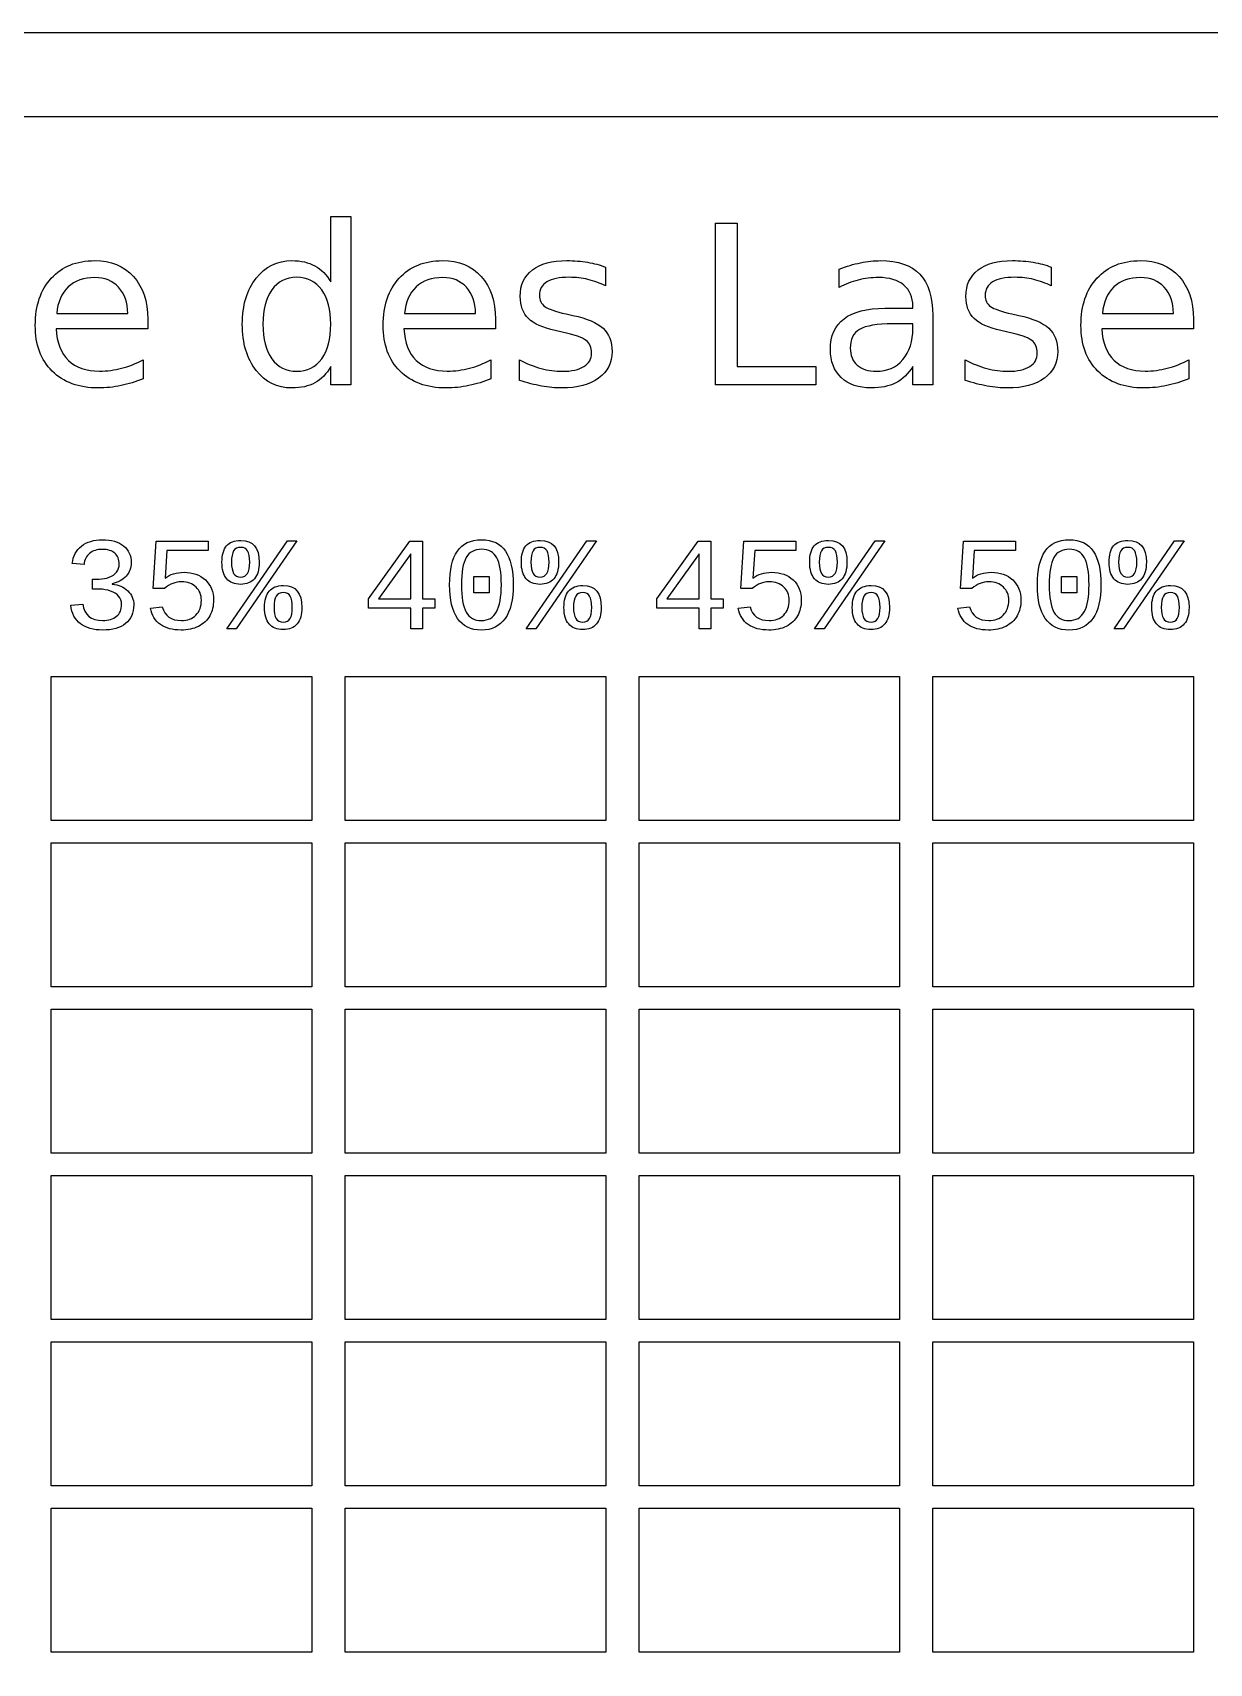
# Model space of a CAD drawing. Extents: x -4 to 214, y 146 to 301.
# Drawn here: x 95.7 to 151.8, y 223 to 300.9 of the extents above; entities that cross this region are included whole.
import ezdxf

# ---------------------------------------------------------------- set-up
doc = ezdxf.new("R2010")
doc.units = 0
doc.layers.add('Ebene_1', color=7, linetype='CONTINUOUS')

msp = doc.modelspace()

# ---------------------------------------------------------------- linework, layer by layer
at = {"layer": 'Ebene_1', "color": 7}
for points in [[(-3.868278, 300.868281), (213.86828, 300.868281), (213.86828, 300.868281), (213.86828, 146.13172), (213.86828, 146.13172), (-3.868278, 146.13172), (-3.868278, 146.13172), (-3.868278, 300.868281), (-3.868278, 300.868281)], [(0.131634, 296.868359), (209.86836, 296.868359), (209.86836, 296.868359), (209.86836, 150.13163), (209.86836, 150.13163), (0.131634, 150.13163), (0.131634, 150.13163), (0.131634, 296.868359), (0.131634, 296.868359)], [(128.261937, 291.774479), (129.3058, 291.774479), (129.3058, 284.937687), (133.062677, 284.937687), (133.062677, 284.059188), (128.261937, 284.059188)], [(123.021946, 289.676416)], [(144.291966, 289.676416)], [(109.911635, 288.968449)], [(101.173152, 287.19078)], [(117.77162, 287.19078)], [(138.638564, 287.361312)], [(151.071914, 287.19078)], [(106.671524, 286.947901)], [(105.402352, 272.417522), (104.952769, 272.417522), (107.842514, 276.612614), (108.298301, 276.612614)], [(105.619394, 276.637419)], [(114.294832, 273.406608), (114.294832, 272.417522), (113.736727, 272.417522), (113.736727, 273.406608), (111.708943, 273.406608), (111.708943, 273.84069), (113.677815, 276.600212), (114.294832, 276.600212), (114.294832, 273.846892), (114.877741, 273.846892), (114.877741, 273.406608)], [(119.689851, 272.417522), (119.240268, 272.417522), (122.130013, 276.612614), (122.5858, 276.612614)], [(119.906893, 276.637419)], [(128.053162, 273.406608), (128.053162, 272.417522), (127.495057, 272.417522), (127.495057, 273.406608), (125.467273, 273.406608), (125.467273, 273.84069), (127.436145, 276.600212), (128.053162, 276.600212), (128.053162, 273.846892), (128.636071, 273.846892), (128.636071, 273.406608)], [(133.448181, 272.417522), (132.998598, 272.417522), (135.888343, 276.612614), (136.34413, 276.612614)], [(133.665223, 276.637419)], [(147.735681, 272.417522), (147.286098, 272.417522), (150.175843, 276.612614), (150.63163, 276.612614)], [(147.952723, 276.637419)], [(106.041074, 275.595622)], [(113.736727, 275.995598), (112.186434, 273.846892), (113.736727, 273.846892)], [(120.328573, 275.595622)], [(127.495057, 275.995598), (125.944764, 273.846892), (127.495057, 273.846892)], [(134.086903, 275.595622)], [(148.374403, 275.595622)], [(116.734994, 274.138347), (116.734994, 274.910393), (117.46363, 274.910393), (117.46363, 274.138347)], [(144.780824, 274.138347), (144.780824, 274.910393), (145.50946, 274.910393), (145.50946, 274.138347)], [(107.653379, 274.479411)], [(118.049643, 274.510417)], [(118.61705, 274.510417)], [(121.940878, 274.479411)], [(135.699208, 274.479411)], [(146.095473, 274.510417)], [(146.66288, 274.510417)], [(149.986708, 274.479411)], [(100.509629, 273.56474)], [(104.317147, 273.794182)], [(108.075059, 273.437614)], [(122.362558, 273.437614)], [(132.362976, 273.794182)], [(136.120888, 273.437614)], [(142.842958, 273.794182)], [(150.408388, 273.437614)], [(96.572922, 270.139585), (109.00834, 270.139585), (109.00834, 270.139585), (109.00834, 263.260416), (109.00834, 263.260416), (96.572922, 263.260416), (96.572922, 263.260416), (96.572922, 270.139585), (96.572922, 270.139585)], [(110.59587, 270.139585), (123.03129, 270.139585), (123.03129, 270.139585), (123.03129, 263.260416), (123.03129, 263.260416), (110.59587, 263.260416), (110.59587, 263.260416), (110.59587, 270.139585), (110.59587, 270.139585)], [(124.61871, 270.139585), (137.05413, 270.139585), (137.05413, 270.139585), (137.05413, 263.260416), (137.05413, 263.260416), (124.61871, 263.260416), (124.61871, 263.260416), (124.61871, 270.139585), (124.61871, 270.139585)], [(138.64165, 270.139585), (151.07706, 270.139585), (151.07706, 270.139585), (151.07706, 263.260416), (151.07706, 263.260416), (138.64165, 263.260416), (138.64165, 263.260416), (138.64165, 270.139585), (138.64165, 270.139585)], [(96.572922, 262.20208), (109.00834, 262.20208), (109.00834, 262.20208), (109.00834, 255.32291), (109.00834, 255.32291), (96.572922, 255.32291), (96.572922, 255.32291), (96.572922, 262.20208), (96.572922, 262.20208)], [(110.59587, 262.20208), (123.03129, 262.20208), (123.03129, 262.20208), (123.03129, 255.32291), (123.03129, 255.32291), (110.59587, 255.32291), (110.59587, 255.32291), (110.59587, 262.20208), (110.59587, 262.20208)], [(124.61871, 262.20208), (137.05413, 262.20208), (137.05413, 262.20208), (137.05413, 255.32291), (137.05413, 255.32291), (124.61871, 255.32291), (124.61871, 255.32291), (124.61871, 262.20208), (124.61871, 262.20208)], [(138.64165, 262.20208), (151.07706, 262.20208), (151.07706, 262.20208), (151.07706, 255.32291), (151.07706, 255.32291), (138.64165, 255.32291), (138.64165, 255.32291), (138.64165, 262.20208), (138.64165, 262.20208)], [(96.572922, 254.264572), (109.00834, 254.264572), (109.00834, 254.264572), (109.00834, 247.385403), (109.00834, 247.385403), (96.572922, 247.385403), (96.572922, 247.385403), (96.572922, 254.264572), (96.572922, 254.264572)], [(110.59587, 254.264572), (123.03129, 254.264572), (123.03129, 254.264572), (123.03129, 247.385403), (123.03129, 247.385403), (110.59587, 247.385403), (110.59587, 247.385403), (110.59587, 254.264572), (110.59587, 254.264572)], [(124.61871, 254.264572), (137.05413, 254.264572), (137.05413, 254.264572), (137.05413, 247.385403), (137.05413, 247.385403), (124.61871, 247.385403), (124.61871, 247.385403), (124.61871, 254.264572), (124.61871, 254.264572)], [(138.64165, 254.264572), (151.07706, 254.264572), (151.07706, 254.264572), (151.07706, 247.385403), (151.07706, 247.385403), (138.64165, 247.385403), (138.64165, 247.385403), (138.64165, 254.264572), (138.64165, 254.264572)], [(96.572922, 246.327065), (109.00834, 246.327065), (109.00834, 246.327065), (109.00834, 239.447895), (109.00834, 239.447895), (96.572922, 239.447895), (96.572922, 239.447895), (96.572922, 246.327065), (96.572922, 246.327065)], [(110.59587, 246.327065), (123.03129, 246.327065), (123.03129, 246.327065), (123.03129, 239.447895), (123.03129, 239.447895), (110.59587, 239.447895), (110.59587, 239.447895), (110.59587, 246.327065), (110.59587, 246.327065)], [(124.61871, 246.327065), (137.05413, 246.327065), (137.05413, 246.327065), (137.05413, 239.447895), (137.05413, 239.447895), (124.61871, 239.447895), (124.61871, 239.447895), (124.61871, 246.327065), (124.61871, 246.327065)], [(138.64165, 246.327065), (151.07706, 246.327065), (151.07706, 246.327065), (151.07706, 239.447895), (151.07706, 239.447895), (138.64165, 239.447895), (138.64165, 239.447895), (138.64165, 246.327065), (138.64165, 246.327065)], [(96.572922, 238.389557), (109.00834, 238.389557), (109.00834, 238.389557), (109.00834, 231.510387), (109.00834, 231.510387), (96.572922, 231.510387), (96.572922, 231.510387), (96.572922, 238.389557), (96.572922, 238.389557)], [(110.59587, 238.389557), (123.03129, 238.389557), (123.03129, 238.389557), (123.03129, 231.510387), (123.03129, 231.510387), (110.59587, 231.510387), (110.59587, 231.510387), (110.59587, 238.389557), (110.59587, 238.389557)], [(124.61871, 238.389557), (137.05413, 238.389557), (137.05413, 238.389557), (137.05413, 231.510387), (137.05413, 231.510387), (124.61871, 231.510387), (124.61871, 231.510387), (124.61871, 238.389557), (124.61871, 238.389557)], [(138.64165, 238.389557), (151.07706, 238.389557), (151.07706, 238.389557), (151.07706, 231.510387), (151.07706, 231.510387), (138.64165, 231.510387), (138.64165, 231.510387), (138.64165, 238.389557), (138.64165, 238.389557)], [(96.572922, 230.452049), (109.00834, 230.452049), (109.00834, 230.452049), (109.00834, 223.57288), (109.00834, 223.57288), (96.572922, 223.57288), (96.572922, 223.57288), (96.572922, 230.452049), (96.572922, 230.452049)], [(110.59587, 230.452049), (123.03129, 230.452049), (123.03129, 230.452049), (123.03129, 223.57288), (123.03129, 223.57288), (110.59587, 223.57288), (110.59587, 223.57288), (110.59587, 230.452049), (110.59587, 230.452049)], [(124.61871, 230.452049), (137.05413, 230.452049), (137.05413, 230.452049), (137.05413, 223.57288), (137.05413, 223.57288), (124.61871, 223.57288), (124.61871, 223.57288), (124.61871, 230.452049), (124.61871, 230.452049)], [(138.64165, 230.452049), (151.07706, 230.452049), (151.07706, 230.452049), (151.07706, 223.57288), (151.07706, 223.57288), (138.64165, 223.57288), (138.64165, 223.57288), (138.64165, 230.452049), (138.64165, 230.452049)]]:
    msp.add_lwpolyline(points, close=True, dxfattribs=at)
for points in [[(109.911635, 288.968449), (109.911635, 292.100041), (110.862482, 292.100041), (110.862482, 284.059188), (109.911635, 284.059188), (109.911635, 284.927352)], [(123.021946, 289.676416), (123.021946, 288.777246)], [(134.17372, 288.704899), (134.17372, 289.583399)], [(144.291966, 289.676416), (144.291966, 288.777246)], [(101.173152, 287.19078), (101.173152, 286.725692), (96.801325, 286.725692)], [(96.832331, 287.464665), (100.222305, 287.469833)], [(117.77162, 287.19078), (117.77162, 286.725692), (113.399796, 286.725692)], [(113.4308, 287.464665), (116.820774, 287.469833)], [(121.140925, 287.443994), (121.466487, 287.371647)], [(136.354466, 287.712712), (137.687718, 287.712712), (137.687718, 287.805729)], [(138.638564, 287.361312), (138.638564, 284.059188), (137.687718, 284.059188), (137.687718, 284.937687)], [(142.410943, 287.443994), (142.736505, 287.371647)], [(151.071914, 287.19078), (151.071914, 286.725692), (146.700087, 286.725692)], [(146.731094, 287.464665), (150.121068, 287.469833)], [(120.949721, 286.57583), (120.618992, 286.653345)], [(137.687718, 286.756698), (137.687718, 286.968571), (136.742039, 286.968571)], [(142.219742, 286.57583), (141.889013, 286.653345)], [(100.950941, 285.252914), (100.950941, 284.353744)], [(117.549413, 285.252914), (117.549413, 284.353744)], [(118.908503, 284.271061), (118.908503, 285.252914)], [(140.178521, 284.271061), (140.178521, 285.252914)], [(150.849704, 285.252914), (150.849704, 284.353744)], [(101.979305, 274.342985), (101.433602, 274.342985), (101.579331, 276.600212), (104.062898, 276.600212), (104.062898, 276.150627), (102.094028, 276.150627), (102.004109, 274.832878)], [(130.025134, 274.342985), (129.479431, 274.342985), (129.62516, 276.600212), (132.108727, 276.600212), (132.108727, 276.150627), (130.139857, 276.150627), (130.049938, 274.832878)], [(140.505115, 274.342985), (139.959412, 274.342985), (140.10514, 276.600212), (142.588709, 276.600212), (142.588709, 276.150627), (140.619837, 276.150627), (140.52992, 274.832878)], [(98.134579, 275.484001), (97.573373, 275.527409)], [(98.863217, 274.305778), (98.546957, 274.305778), (98.546957, 274.78947), (98.850814, 274.78947)], [(99.474032, 274.566228), (99.474032, 274.553827)], [(97.498959, 273.539934), (98.075668, 273.592644)], [(101.30648, 273.394206), (101.870786, 273.459318)], [(129.352309, 273.394206), (129.916615, 273.459318)], [(139.832288, 273.394206), (140.396595, 273.459318)]]:
    msp.add_lwpolyline(points, dxfattribs=at)
for points in [[(96.57395, 289.149317), (97.087268, 289.707422), (97.77801, 289.986475), (98.646175, 289.986475)], [(98.646175, 289.986475), (99.424766, 289.986475), (100.039715, 289.734983), (100.491022, 289.231999)], [(106.345962, 289.149317), (106.786934, 289.707422), (107.357097, 289.986475), (108.056451, 289.986475)], [(108.056451, 289.986475), (108.483644, 289.986475), (108.848824, 289.90207), (109.151993, 289.73326)], [(109.151993, 289.73326), (109.458606, 289.567896), (109.71182, 289.312958), (109.911635, 288.968449)], [(113.172418, 289.149317), (113.685738, 289.707422), (114.37648, 289.986475), (115.244643, 289.986475)], [(115.244643, 289.986475), (116.023234, 289.986475), (116.638184, 289.734983), (117.089493, 289.231999)], [(118.949844, 288.281152), (118.949844, 288.825478), (119.14277, 289.245779), (119.52862, 289.542057)], [(119.52862, 289.542057), (119.914471, 289.838336), (120.462241, 289.986475), (121.171931, 289.986475)], [(121.171931, 289.986475), (121.52333, 289.986475), (121.854059, 289.960637), (122.164119, 289.90896)], [(122.164119, 289.90896), (122.474177, 289.857284), (122.760119, 289.779769), (123.021946, 289.676416)], [(134.17372, 289.583399), (134.521676, 289.717757), (134.859295, 289.817665), (135.18658, 289.883122)], [(135.18658, 289.883122), (135.513862, 289.952024), (135.832533, 289.986475), (136.142593, 289.986475)], [(136.142593, 289.986475), (136.979751, 289.986475), (137.605035, 289.769434), (138.018447, 289.335352)], [(140.219862, 288.281152), (140.219862, 288.825478), (140.412787, 289.245779), (140.798638, 289.542057)], [(140.798638, 289.542057), (141.184489, 289.838336), (141.732259, 289.986475), (142.441949, 289.986475)], [(142.441949, 289.986475), (142.79335, 289.986475), (143.124079, 289.960637), (143.434137, 289.90896)], [(143.434137, 289.90896), (143.744195, 289.857284), (144.030138, 289.779769), (144.291966, 289.676416)], [(146.472712, 289.149317), (146.98603, 289.707422), (147.676772, 289.986475), (148.544937, 289.986475)], [(148.544937, 289.986475), (149.323528, 289.986475), (149.938477, 289.734983), (150.389784, 289.231999)], [(95.809137, 286.896224), (95.809137, 287.843625), (96.064075, 288.594656), (96.57395, 289.149317)], [(97.380101, 288.730737), (97.063153, 288.431014), (96.880563, 288.00899), (96.832331, 287.464665)], [(98.656509, 289.180323), (98.125965, 289.180323), (97.700496, 289.030461), (97.380101, 288.730737)], [(99.783055, 288.715234), (99.500557, 289.025293), (99.125042, 289.180323), (98.656509, 289.180323)], [(100.491022, 289.231999), (100.945775, 288.73246), (101.173152, 288.052054), (101.173152, 287.19078)], [(105.689671, 286.947901), (105.689671, 287.857406), (105.908435, 288.591211), (106.345962, 289.149317)], [(108.288996, 289.190658), (107.786013, 289.190658), (107.389826, 288.990842), (107.100437, 288.591211)], [(109.477555, 288.591211), (109.188166, 288.990842), (108.79198, 289.190658), (108.288996, 289.190658)], [(112.407609, 286.896224), (112.407609, 287.843625), (112.662545, 288.594656), (113.172418, 289.149317)], [(113.978572, 288.730737), (113.661622, 288.431014), (113.479032, 288.00899), (113.4308, 287.464665)], [(115.254978, 289.180323), (114.724433, 289.180323), (114.298965, 289.030461), (113.978572, 288.730737)], [(116.381526, 288.715234), (116.099027, 289.025293), (115.723511, 289.180323), (115.254978, 289.180323)], [(117.089493, 289.231999), (117.544244, 288.73246), (117.77162, 288.052054), (117.77162, 287.19078)], [(120.221085, 288.973617), (119.986818, 288.828923), (119.869684, 288.611882), (119.869684, 288.322494)], [(121.285618, 289.190658), (120.81364, 289.190658), (120.458796, 289.118311), (120.221085, 288.973617)], [(122.184788, 289.087305), (121.895401, 289.156207), (121.595678, 289.190658), (121.285618, 289.190658)], [(123.021946, 288.777246), (122.75323, 288.91505), (122.474177, 289.018403), (122.184788, 289.087305)], [(135.078058, 289.061467), (134.764555, 288.982229), (134.463109, 288.863374), (134.17372, 288.704899)], [(136.044406, 289.180323), (135.713677, 289.180323), (135.391561, 289.140704), (135.078058, 289.061467)], [(137.253637, 288.818587), (136.967693, 289.059744), (136.564616, 289.180323), (136.044406, 289.180323)], [(137.687718, 287.805729), (137.687718, 288.243256), (137.543024, 288.580876), (137.253637, 288.818587)], [(138.018447, 289.335352), (138.431858, 288.90127), (138.638564, 288.243257), (138.638564, 287.361312)], [(141.491103, 288.973617), (141.256837, 288.828923), (141.139705, 288.611882), (141.139705, 288.322494)], [(142.555638, 289.190658), (142.08366, 289.190658), (141.728815, 289.118311), (141.491103, 288.973617)], [(143.454809, 289.087305), (143.16542, 289.156207), (142.865696, 289.190658), (142.555638, 289.190658)], [(144.291966, 288.777246), (144.023248, 288.91505), (143.744196, 289.018403), (143.454809, 289.087305)], [(145.7079, 286.896224), (145.7079, 287.843625), (145.962837, 288.594656), (146.472712, 289.149317)], [(147.278863, 288.730737), (146.961915, 288.431014), (146.779326, 288.00899), (146.731094, 287.464665)], [(148.555272, 289.180323), (148.024727, 289.180323), (147.599258, 289.030461), (147.278863, 288.730737)], [(149.681817, 288.715234), (149.39932, 289.025293), (149.023805, 289.180323), (148.555272, 289.180323)], [(150.389784, 289.231999), (150.844537, 288.73246), (151.071914, 288.052054), (151.071914, 287.19078)], [(100.222305, 287.469833), (100.215409, 287.990042), (100.068992, 288.405176), (99.783055, 288.715234)], [(107.100437, 288.591211), (106.814495, 288.195025), (106.671524, 287.647255), (106.671524, 286.947901)], [(109.911635, 286.947901), (109.911635, 287.647255), (109.766942, 288.195025), (109.477555, 288.591211)], [(116.820774, 287.469833), (116.813877, 287.990042), (116.667461, 288.405176), (116.381526, 288.715234)], [(119.342584, 287.221786), (119.080757, 287.480168), (118.949844, 287.83329), (118.949844, 288.281152)], [(119.869684, 288.322494), (119.869684, 288.102007), (119.954089, 287.92803), (120.122898, 287.800562)], [(140.612604, 287.221786), (140.350776, 287.480168), (140.219862, 287.83329), (140.219862, 288.281152)], [(141.139705, 288.322494), (141.139705, 288.102007), (141.224109, 287.92803), (141.392919, 287.800562)], [(150.121068, 287.469833), (150.114171, 287.990042), (149.967754, 288.405176), (149.681817, 288.715234)], [(120.618992, 286.653345), (120.029881, 286.777368), (119.604412, 286.966849), (119.342584, 287.221786)], [(120.122898, 287.800562), (120.291708, 287.676538), (120.63105, 287.557683), (121.140925, 287.443994)], [(121.466487, 287.371647), (122.141725, 287.226953), (122.620592, 287.02197), (122.90309, 286.756698)], [(133.749974, 285.74384), (133.749974, 286.394963), (133.967015, 286.885889), (134.401098, 287.216618)], [(134.401098, 287.216618), (134.838624, 287.547347), (135.489746, 287.712712), (136.354466, 287.712712)], [(141.889013, 286.653345), (141.2999, 286.777368), (140.874431, 286.966849), (140.612604, 287.221786)], [(141.392919, 287.800562), (141.561728, 287.676538), (141.90107, 287.557683), (142.410943, 287.443994)], [(142.736505, 287.371647), (143.411744, 287.226953), (143.890613, 287.02197), (144.17311, 286.756698)], [(96.615291, 284.715479), (96.077855, 285.252914), (95.809137, 285.979829), (95.809137, 286.896224)], [(96.801325, 286.725692), (96.842667, 286.071124), (97.039037, 285.571585), (97.390436, 285.227075)], [(106.345962, 284.746485), (105.908435, 285.30459), (105.689671, 286.038395), (105.689671, 286.947901)], [(106.671524, 286.947901), (106.671524, 286.248546), (106.814495, 285.699053), (107.100437, 285.299422)], [(109.477555, 285.299422), (109.766942, 285.699053), (109.911635, 286.248546), (109.911635, 286.947901)], [(113.21376, 284.715479), (112.676326, 285.252914), (112.407609, 285.979829), (112.407609, 286.896224)], [(113.399796, 286.725692), (113.441136, 286.071124), (113.637507, 285.571585), (113.988907, 285.227075)], [(122.091771, 286.177922), (121.919517, 286.315725), (121.538834, 286.448362), (120.949721, 286.57583)], [(122.90309, 286.756698), (123.189034, 286.49487), (123.332006, 286.127968), (123.332006, 285.65599)], [(135.145239, 286.705021), (134.84896, 286.529321), (134.700821, 286.229598), (134.700821, 285.805851)], [(136.742039, 286.968571), (135.973782, 286.968571), (135.441515, 286.880721), (135.145239, 286.705021)], [(137.207126, 285.263249), (137.52752, 285.638764), (137.687718, 286.13658), (137.687718, 286.756698)], [(143.361789, 286.177922), (143.189535, 286.315725), (142.808852, 286.448362), (142.219742, 286.57583)], [(144.17311, 286.756698), (144.459052, 286.49487), (144.602024, 286.127968), (144.602024, 285.65599)], [(146.514054, 284.715479), (145.976618, 285.252914), (145.7079, 285.979829), (145.7079, 286.896224)], [(146.700087, 286.725692), (146.741429, 286.071124), (146.9378, 285.571585), (147.289198, 285.227075)], [(122.35532, 285.583643), (122.35532, 285.842025), (122.26747, 286.040118), (122.091771, 286.177922)], [(123.332006, 285.65599), (123.332006, 285.118555), (123.118409, 284.693086), (122.691217, 284.379582)], [(134.271905, 284.40542), (133.923951, 284.739594), (133.749974, 285.185734), (133.749974, 285.74384)], [(134.700821, 285.805851), (134.700821, 285.468232), (134.811064, 285.199515), (135.03155, 284.999699)], [(143.625341, 285.583643), (143.625341, 285.842025), (143.53749, 286.040118), (143.361789, 286.177922)], [(144.602024, 285.65599), (144.602024, 285.118555), (144.388428, 284.693086), (143.961237, 284.379582)], [(97.390436, 285.227075), (97.745281, 284.886011), (98.23793, 284.715479), (98.868382, 284.715479)], [(98.868382, 284.715479), (99.233562, 284.715479), (99.586685, 284.760265), (99.92775, 284.849837)], [(99.92775, 284.849837), (100.272259, 284.93941), (100.613323, 285.073769), (100.950941, 285.252914)], [(107.100437, 285.299422), (107.389826, 284.903236), (107.786013, 284.705143), (108.288996, 284.705143)], [(108.288996, 284.705143), (108.79198, 284.705143), (109.188166, 284.903236), (109.477555, 285.299422)], [(109.911635, 284.927352), (109.71182, 284.582843), (109.458606, 284.326183), (109.151993, 284.157373)], [(113.988907, 285.227075), (114.343752, 284.886011), (114.836401, 284.715479), (115.466853, 284.715479)], [(115.466853, 284.715479), (115.832033, 284.715479), (116.185155, 284.760265), (116.526219, 284.849837)], [(116.526219, 284.849837), (116.870729, 284.93941), (117.211794, 285.073769), (117.549413, 285.252914)], [(118.908503, 285.252914), (119.259903, 285.070324), (119.606135, 284.93252), (119.947199, 284.839502)], [(119.947199, 284.839502), (120.288263, 284.74993), (120.625882, 284.705143), (120.960056, 284.705143)], [(120.960056, 284.705143), (121.407919, 284.705143), (121.752429, 284.780935), (121.993584, 284.93252)], [(121.993584, 284.93252), (122.234742, 285.087549), (122.35532, 285.30459), (122.35532, 285.583643)], [(135.03155, 284.999699), (135.255481, 284.803329), (135.558649, 284.705143), (135.941055, 284.705143)], [(135.941055, 284.705143), (136.468154, 284.705143), (136.890178, 284.891179), (137.207126, 285.263249)], [(137.687718, 284.937687), (137.470676, 284.586288), (137.200236, 284.326183), (136.876397, 284.157373)], [(140.178521, 285.252914), (140.529921, 285.070324), (140.876153, 284.93252), (141.217217, 284.839502)], [(141.217217, 284.839502), (141.558283, 284.74993), (141.895902, 284.705143), (142.230076, 284.705143)], [(142.230076, 284.705143), (142.677938, 284.705143), (143.022448, 284.780935), (143.263605, 284.93252)], [(143.263605, 284.93252), (143.504762, 285.087549), (143.625341, 285.30459), (143.625341, 285.583643)], [(147.289198, 285.227075), (147.644043, 284.886011), (148.136692, 284.715479), (148.767145, 284.715479)], [(148.767145, 284.715479), (149.132324, 284.715479), (149.485447, 284.760265), (149.826512, 284.849837)], [(149.826512, 284.849837), (150.171021, 284.93941), (150.512085, 285.073769), (150.849704, 285.252914)], [(98.811539, 283.909326), (97.888253, 283.909326), (97.15617, 284.178044), (96.615291, 284.715479)], [(100.950941, 284.353744), (100.609878, 284.20905), (100.260201, 284.098807), (99.901911, 284.023014)], [(108.056451, 283.909326), (107.357097, 283.909326), (106.786934, 284.188379), (106.345962, 284.746485)], [(109.151993, 284.157373), (108.848824, 283.992009), (108.483644, 283.909326), (108.056451, 283.909326)], [(115.410008, 283.909326), (114.486723, 283.909326), (113.75464, 284.178044), (113.21376, 284.715479)], [(117.549413, 284.353744), (117.208349, 284.20905), (116.858672, 284.098807), (116.500382, 284.023014)], [(119.967868, 284.002344), (119.633694, 284.06091), (119.280572, 284.150483), (118.908503, 284.271061)], [(122.691217, 284.379582), (122.26747, 284.066078), (121.683527, 283.909326), (120.939386, 283.909326)], [(135.687841, 283.909326), (135.095283, 283.909326), (134.623305, 284.074691), (134.271905, 284.40542)], [(136.876397, 284.157373), (136.552559, 283.992009), (136.156374, 283.909326), (135.687841, 283.909326)], [(141.237889, 284.002344), (140.903715, 284.06091), (140.550592, 284.150483), (140.178521, 284.271061)], [(143.961237, 284.379582), (143.537489, 284.066078), (142.953545, 283.909326), (142.209404, 283.909326)], [(148.710302, 283.909326), (147.787015, 283.909326), (147.054932, 284.178044), (146.514054, 284.715479)], [(150.849704, 284.353744), (150.50864, 284.20905), (150.158963, 284.098807), (149.800673, 284.023014)], [(99.901911, 284.023014), (99.543621, 283.947222), (99.180164, 283.909326), (98.811539, 283.909326)], [(116.500382, 284.023014), (116.142092, 283.947222), (115.778634, 283.909326), (115.410008, 283.909326)], [(120.939386, 283.909326), (120.629328, 283.909326), (120.305489, 283.940332), (119.967868, 284.002344)], [(142.209404, 283.909326), (141.899346, 283.909326), (141.575508, 283.940332), (141.237889, 284.002344)], [(149.800673, 284.023014), (149.442383, 283.947222), (149.078926, 283.909326), (148.710302, 283.909326)], [(97.573373, 275.527409), (97.614714, 275.88501), (97.762509, 276.164063), (98.016757, 276.364567)], [(98.016757, 276.364567), (98.273072, 276.565072), (98.601734, 276.665324), (99.002743, 276.665324)], [(99.002743, 276.665324), (99.440959, 276.665324), (99.78099, 276.568172), (100.022836, 276.373869)], [(100.022836, 276.373869), (100.26675, 276.181633), (100.388706, 275.912915), (100.388706, 275.567717)], [(104.717123, 275.595622), (104.717123, 275.940821), (104.78947, 276.200236), (104.934163, 276.373869)], [(104.934163, 276.373869), (105.078859, 276.549569), (105.307269, 276.637419), (105.619394, 276.637419)], [(105.616294, 276.302556), (105.457129, 276.302556), (105.343441, 276.247779), (105.27523, 276.138225)], [(105.941855, 276.132023), (105.877777, 276.245712), (105.769256, 276.302556), (105.616294, 276.302556)], [(105.619394, 276.637419), (106.204371, 276.637419), (106.496859, 276.290153), (106.496859, 275.595622)], [(115.950545, 276.128923), (116.196524, 276.486524), (116.583064, 276.665324), (117.110163, 276.665324)], [(117.110163, 276.665324), (117.624861, 276.665324), (118.004166, 276.484457), (118.24808, 276.122722)], [(119.004622, 275.595622), (119.004622, 275.940821), (119.076969, 276.200236), (119.221662, 276.373869)], [(119.221662, 276.373869), (119.366358, 276.549569), (119.594768, 276.637419), (119.906893, 276.637419)], [(119.903793, 276.302556), (119.744628, 276.302556), (119.63094, 276.247779), (119.562729, 276.138225)], [(120.229354, 276.132023), (120.165276, 276.245712), (120.056755, 276.302556), (119.903793, 276.302556)], [(119.906893, 276.637419), (120.49187, 276.637419), (120.784358, 276.290153), (120.784358, 275.595622)], [(132.762952, 275.595622), (132.762952, 275.940821), (132.835299, 276.200236), (132.979992, 276.373869)], [(132.979992, 276.373869), (133.124688, 276.549569), (133.353098, 276.637419), (133.665223, 276.637419)], [(133.662123, 276.302556), (133.502958, 276.302556), (133.38927, 276.247779), (133.321059, 276.138225)], [(133.987684, 276.132023), (133.923606, 276.245712), (133.815085, 276.302556), (133.662123, 276.302556)], [(133.665223, 276.637419), (134.2502, 276.637419), (134.542688, 276.290153), (134.542688, 275.595622)], [(143.996375, 276.128923), (144.242354, 276.486524), (144.628894, 276.665324), (145.155993, 276.665324)], [(145.155993, 276.665324), (145.670691, 276.665324), (146.049996, 276.484457), (146.29391, 276.122722)], [(147.050452, 275.595622), (147.050452, 275.940821), (147.122799, 276.200236), (147.267492, 276.373869)], [(147.267492, 276.373869), (147.412188, 276.549569), (147.640598, 276.637419), (147.952723, 276.637419)], [(147.949623, 276.302556), (147.790458, 276.302556), (147.67677, 276.247779), (147.608559, 276.138225)], [(148.275184, 276.132023), (148.211106, 276.245712), (148.102585, 276.302556), (147.949623, 276.302556)], [(147.952723, 276.637419), (148.5377, 276.637419), (148.830188, 276.290153), (148.830188, 275.595622)], [(98.398129, 276.017302), (98.247234, 275.891211), (98.159384, 275.713444), (98.134579, 275.484001)], [(98.996542, 276.206437), (98.750562, 276.206437), (98.551091, 276.143392), (98.398129, 276.017302)], [(99.607357, 276.020402), (99.470932, 276.144426), (99.267326, 276.206437), (98.996542, 276.206437)], [(99.815097, 275.508806), (99.815097, 275.727914), (99.74585, 275.898446), (99.607357, 276.020402)], [(99.687973, 275.127434), (99.772722, 275.23492), (99.815097, 275.362045), (99.815097, 275.508806)], [(100.388706, 275.567717), (100.388706, 275.321737), (100.307057, 275.107797), (100.143759, 274.925896)], [(104.943466, 274.804973), (104.792571, 274.98274), (104.717123, 275.246289), (104.717123, 275.595622)], [(105.27523, 276.138225), (105.207017, 276.028671), (105.17291, 275.847803), (105.17291, 275.595622)], [(105.17291, 275.595622), (105.17291, 275.355844), (105.207017, 275.178077), (105.27523, 275.062321)], [(105.935654, 275.059221), (106.005934, 275.174976), (106.041074, 275.353776), (106.041074, 275.595622)], [(106.041074, 275.595622), (106.041074, 275.841602), (106.008001, 276.020402), (105.941855, 276.132023)], [(106.496859, 275.595622), (106.496859, 275.250423), (106.421411, 274.987907), (106.270516, 274.808073)], [(115.581575, 274.510417), (115.581575, 275.23182), (115.704565, 275.771322), (115.950545, 276.128923)], [(116.369123, 275.815764), (116.220295, 275.55118), (116.145881, 275.116065), (116.145881, 274.510417)], [(117.110163, 276.212639), (116.767032, 276.212639), (116.520019, 276.080347), (116.369123, 275.815764)], [(117.829499, 275.809562), (117.684805, 276.07828), (117.445027, 276.212639), (117.110163, 276.212639)], [(118.049643, 274.510417), (118.049643, 275.109864), (117.976262, 275.542912), (117.829499, 275.809562)], [(118.24808, 276.122722), (118.49406, 275.763054), (118.61705, 275.225619), (118.61705, 274.510417)], [(119.230965, 274.804973), (119.08007, 274.98274), (119.004622, 275.246289), (119.004622, 275.595622)], [(119.562729, 276.138225), (119.494516, 276.028671), (119.460409, 275.847803), (119.460409, 275.595622)], [(119.460409, 275.595622), (119.460409, 275.355844), (119.494516, 275.178077), (119.562729, 275.062321)], [(120.223153, 275.059221), (120.293433, 275.174976), (120.328573, 275.353776), (120.328573, 275.595622)], [(120.328573, 275.595622), (120.328573, 275.841602), (120.2955, 276.020402), (120.229354, 276.132023)], [(120.784358, 275.595622), (120.784358, 275.250423), (120.70891, 274.987907), (120.558015, 274.808073)], [(132.989295, 274.804973), (132.8384, 274.98274), (132.762952, 275.246289), (132.762952, 275.595622)], [(133.321059, 276.138225), (133.252846, 276.028671), (133.218739, 275.847803), (133.218739, 275.595622)], [(133.218739, 275.595622), (133.218739, 275.355844), (133.252846, 275.178077), (133.321059, 275.062321)], [(133.981483, 275.059221), (134.051763, 275.174976), (134.086903, 275.353776), (134.086903, 275.595622)], [(134.086903, 275.595622), (134.086903, 275.841602), (134.05383, 276.020402), (133.987684, 276.132023)], [(134.542688, 275.595622), (134.542688, 275.250423), (134.46724, 274.987907), (134.316345, 274.808073)], [(143.627405, 274.510417), (143.627405, 275.23182), (143.750395, 275.771322), (143.996375, 276.128923)], [(144.414953, 275.815764), (144.266125, 275.55118), (144.191711, 275.116065), (144.191711, 274.510417)], [(145.155993, 276.212639), (144.812862, 276.212639), (144.565849, 276.080347), (144.414953, 275.815764)], [(145.875329, 275.809562), (145.730635, 276.07828), (145.490857, 276.212639), (145.155993, 276.212639)], [(146.095473, 274.510417), (146.095473, 275.109864), (146.022092, 275.542912), (145.875329, 275.809562)], [(146.29391, 276.122722), (146.53989, 275.763054), (146.66288, 275.225619), (146.66288, 274.510417)], [(147.276795, 274.804973), (147.1259, 274.98274), (147.050452, 275.246289), (147.050452, 275.595622)], [(147.608559, 276.138225), (147.540346, 276.028671), (147.506239, 275.847803), (147.506239, 275.595622)], [(147.506239, 275.595622), (147.506239, 275.355844), (147.540346, 275.178077), (147.608559, 275.062321)], [(148.268983, 275.059221), (148.339263, 275.174976), (148.374403, 275.353776), (148.374403, 275.595622)], [(148.374403, 275.595622), (148.374403, 275.841602), (148.34133, 276.020402), (148.275184, 276.132023)], [(148.830188, 275.595622), (148.830188, 275.250423), (148.75474, 274.987907), (148.603845, 274.808073)], [(98.850814, 274.78947), (99.028581, 274.78947), (99.190845, 274.818409), (99.337607, 274.876286)], [(99.337607, 274.876286), (99.486435, 274.936231), (99.603223, 275.019947), (99.687973, 275.127434)], [(100.143759, 274.925896), (99.980461, 274.743995), (99.757219, 274.624105), (99.474032, 274.566228)], [(102.004109, 274.832878), (102.245956, 275.018913), (102.546713, 275.111931), (102.906381, 275.111931)], [(102.906381, 275.111931), (103.328061, 275.111931), (103.668092, 274.989974), (103.926474, 274.746062)], [(103.926474, 274.746062), (104.186923, 274.504216), (104.317147, 274.186923), (104.317147, 273.794182)], [(105.606991, 274.538322), (105.315536, 274.538322), (105.094362, 274.627206), (104.943466, 274.804973)], [(105.27523, 275.062321), (105.343441, 274.946566), (105.456095, 274.888689), (105.613193, 274.888689)], [(106.270516, 274.808073), (106.119622, 274.628239), (105.898447, 274.538322), (105.606991, 274.538322)], [(105.613193, 274.888689), (105.759954, 274.888689), (105.86744, 274.945533), (105.935654, 275.059221)], [(119.89449, 274.538322), (119.603035, 274.538322), (119.381861, 274.627206), (119.230965, 274.804973)], [(119.562729, 275.062321), (119.63094, 274.946566), (119.743594, 274.888689), (119.900692, 274.888689)], [(120.558015, 274.808073), (120.407121, 274.628239), (120.185946, 274.538322), (119.89449, 274.538322)], [(119.900692, 274.888689), (120.047453, 274.888689), (120.154939, 274.945533), (120.223153, 275.059221)], [(130.049938, 274.832878), (130.291785, 275.018913), (130.592542, 275.111931), (130.95221, 275.111931)], [(130.95221, 275.111931), (131.37389, 275.111931), (131.713921, 274.989974), (131.972303, 274.746062)], [(131.972303, 274.746062), (132.232752, 274.504216), (132.362976, 274.186923), (132.362976, 273.794182)], [(133.65282, 274.538322), (133.361365, 274.538322), (133.140191, 274.627206), (132.989295, 274.804973)], [(133.321059, 275.062321), (133.38927, 274.946566), (133.501924, 274.888689), (133.659022, 274.888689)], [(134.316345, 274.808073), (134.165451, 274.628239), (133.944276, 274.538322), (133.65282, 274.538322)], [(133.659022, 274.888689), (133.805783, 274.888689), (133.913269, 274.945533), (133.981483, 275.059221)], [(140.52992, 274.832878), (140.771765, 275.018913), (141.072522, 275.111931), (141.43219, 275.111931)], [(141.43219, 275.111931), (141.85387, 275.111931), (142.193901, 274.989974), (142.452283, 274.746062)], [(142.452283, 274.746062), (142.712733, 274.504216), (142.842958, 274.186923), (142.842958, 273.794182)], [(147.94032, 274.538322), (147.648865, 274.538322), (147.427691, 274.627206), (147.276795, 274.804973)], [(147.608559, 275.062321), (147.67677, 274.946566), (147.789424, 274.888689), (147.946522, 274.888689)], [(148.603845, 274.808073), (148.452951, 274.628239), (148.231776, 274.538322), (147.94032, 274.538322)], [(147.946522, 274.888689), (148.093283, 274.888689), (148.200769, 274.945533), (148.268983, 275.059221)], [(99.405819, 274.218962), (99.244589, 274.27684), (99.063721, 274.305778), (98.863217, 274.305778)], [(99.787191, 273.974016), (99.694174, 274.081503), (99.56705, 274.163151), (99.405819, 274.218962)], [(99.474032, 274.553827), (99.786158, 274.518687), (100.036272, 274.409133), (100.224374, 274.225164)], [(99.929818, 273.583342), (99.929818, 273.738371), (99.882276, 273.868596), (99.787191, 273.974016)], [(100.224374, 274.225164), (100.414544, 274.041196), (100.509629, 273.821055), (100.509629, 273.56474)], [(102.36998, 274.584831), (102.239756, 274.537289), (102.109531, 274.456674), (101.979305, 274.342985)], [(102.79166, 274.656144), (102.640765, 274.656144), (102.500205, 274.632373), (102.36998, 274.584831)], [(103.47999, 274.411198), (103.308423, 274.574496), (103.07898, 274.656144), (102.79166, 274.656144)], [(103.737339, 273.781779), (103.737339, 274.038094), (103.651556, 274.247901), (103.47999, 274.411198)], [(106.751107, 273.437614), (106.751107, 273.782813), (106.823454, 274.042229), (106.968148, 274.215861)], [(106.968148, 274.215861), (107.112843, 274.391561), (107.341253, 274.479411), (107.653379, 274.479411)], [(107.309214, 273.980217), (107.241001, 273.870663), (107.206894, 273.689795), (107.206894, 273.437614)], [(107.650278, 274.144548), (107.491113, 274.144548), (107.377425, 274.089771), (107.309214, 273.980217)], [(107.97584, 273.974016), (107.911759, 274.087704), (107.803239, 274.144548), (107.650278, 274.144548)], [(107.653379, 274.479411), (108.238355, 274.479411), (108.530843, 274.132146), (108.530843, 273.437614)], [(108.075059, 273.437614), (108.075059, 273.683594), (108.041986, 273.862395), (107.97584, 273.974016)], [(115.959847, 272.904314), (115.707666, 273.27225), (115.581575, 273.807618), (115.581575, 274.510417)], [(116.145881, 274.510417), (116.145881, 273.921306), (116.221329, 273.490324), (116.372224, 273.217473)], [(117.820199, 273.229875), (117.973162, 273.508928), (118.049643, 273.935775), (118.049643, 274.510417)], [(118.61705, 274.510417), (118.61705, 273.811752), (118.487858, 273.277417), (118.229475, 272.907414)], [(121.038606, 273.437614), (121.038606, 273.782813), (121.110953, 274.042229), (121.255647, 274.215861)], [(121.255647, 274.215861), (121.400342, 274.391561), (121.628752, 274.479411), (121.940878, 274.479411)], [(121.596713, 273.980217), (121.5285, 273.870663), (121.494393, 273.689795), (121.494393, 273.437614)], [(121.937777, 274.144548), (121.778612, 274.144548), (121.664924, 274.089771), (121.596713, 273.980217)], [(122.263339, 273.974016), (122.199258, 274.087704), (122.090738, 274.144548), (121.937777, 274.144548)], [(121.940878, 274.479411), (122.525854, 274.479411), (122.818342, 274.132146), (122.818342, 273.437614)], [(122.362558, 273.437614), (122.362558, 273.683594), (122.329485, 273.862395), (122.263339, 273.974016)], [(130.415809, 274.584831), (130.285585, 274.537289), (130.15536, 274.456674), (130.025134, 274.342985)], [(130.837489, 274.656144), (130.686594, 274.656144), (130.546034, 274.632373), (130.415809, 274.584831)], [(131.525819, 274.411198), (131.354252, 274.574496), (131.124809, 274.656144), (130.837489, 274.656144)], [(131.783168, 273.781779), (131.783168, 274.038094), (131.697385, 274.247901), (131.525819, 274.411198)], [(134.796936, 273.437614), (134.796936, 273.782813), (134.869283, 274.042229), (135.013977, 274.215861)], [(135.013977, 274.215861), (135.158672, 274.391561), (135.387082, 274.479411), (135.699208, 274.479411)], [(135.355043, 273.980217), (135.28683, 273.870663), (135.252723, 273.689795), (135.252723, 273.437614)], [(135.696107, 274.144548), (135.536942, 274.144548), (135.423254, 274.089771), (135.355043, 273.980217)], [(136.021669, 273.974016), (135.957588, 274.087704), (135.849068, 274.144548), (135.696107, 274.144548)], [(135.699208, 274.479411), (136.284184, 274.479411), (136.576672, 274.132146), (136.576672, 273.437614)], [(136.120888, 273.437614), (136.120888, 273.683594), (136.087815, 273.862395), (136.021669, 273.974016)], [(140.895789, 274.584831), (140.765564, 274.537289), (140.63534, 274.456674), (140.505115, 274.342985)], [(141.317469, 274.656144), (141.166573, 274.656144), (141.026013, 274.632373), (140.895789, 274.584831)], [(142.005799, 274.411198), (141.834233, 274.574496), (141.60479, 274.656144), (141.317469, 274.656144)], [(142.263147, 273.781779), (142.263147, 274.038094), (142.177365, 274.247901), (142.005799, 274.411198)], [(144.005677, 272.904314), (143.753496, 273.27225), (143.627405, 273.807618), (143.627405, 274.510417)], [(144.191711, 274.510417), (144.191711, 273.921306), (144.267159, 273.490324), (144.418054, 273.217473)], [(145.866029, 273.229875), (146.018992, 273.508928), (146.095473, 273.935775), (146.095473, 274.510417)], [(146.66288, 274.510417), (146.66288, 273.811752), (146.533688, 273.277417), (146.275305, 272.907414)], [(149.084436, 273.437614), (149.084436, 273.782813), (149.156783, 274.042229), (149.301477, 274.215861)], [(149.301477, 274.215861), (149.446172, 274.391561), (149.674582, 274.479411), (149.986708, 274.479411)], [(149.642543, 273.980217), (149.57433, 273.870663), (149.540223, 273.689795), (149.540223, 273.437614)], [(149.983607, 274.144548), (149.824442, 274.144548), (149.710754, 274.089771), (149.642543, 273.980217)], [(150.309169, 273.974016), (150.245088, 274.087704), (150.136568, 274.144548), (149.983607, 274.144548)], [(149.986708, 274.479411), (150.571684, 274.479411), (150.864172, 274.132146), (150.864172, 273.437614)], [(150.408388, 273.437614), (150.408388, 273.683594), (150.375315, 273.862395), (150.309169, 273.974016)], [(97.967147, 272.656267), (97.702564, 272.856771), (97.546501, 273.151327), (97.498959, 273.539934)], [(98.075668, 273.592644), (98.150082, 273.075879), (98.467375, 272.817497), (99.027548, 272.817497)], [(99.687973, 273.012834), (99.849203, 273.143059), (99.929818, 273.333228), (99.929818, 273.583342)], [(100.509629, 273.564738), (100.509629, 273.180266), (100.379404, 272.882609), (100.118954, 272.671769)], [(101.780867, 272.62216), (101.530755, 272.799927), (101.372626, 273.057276), (101.30648, 273.394206)], [(101.870786, 273.459318), (101.988608, 273.027303), (102.291432, 272.811296), (102.779256, 272.811296)], [(103.476889, 273.071745), (103.650522, 273.245378), (103.737339, 273.482056), (103.737339, 273.781779)], [(104.317147, 273.794182), (104.317147, 273.506861), (104.256169, 273.25468), (104.134214, 273.037639)], [(106.97745, 272.646965), (106.826555, 272.824732), (106.751107, 273.088282), (106.751107, 273.437614)], [(107.206894, 273.437614), (107.206894, 273.197836), (107.241001, 273.020069), (107.309214, 272.904314)], [(107.969638, 272.901213), (108.039918, 273.016968), (108.075059, 273.195769), (108.075059, 273.437614)], [(108.530843, 273.437614), (108.530843, 273.092416), (108.455395, 272.829899), (108.3045, 272.650065)], [(116.372224, 273.217473), (116.525187, 272.946688), (116.767033, 272.811296), (117.097762, 272.811296)], [(117.097762, 272.811296), (117.426424, 272.811296), (117.667236, 272.950822), (117.820199, 273.229875)], [(121.264949, 272.646965), (121.114054, 272.824732), (121.038606, 273.088282), (121.038606, 273.437614)], [(121.494393, 273.437614), (121.494393, 273.197836), (121.5285, 273.020069), (121.596713, 272.904314)], [(122.257137, 272.901213), (122.327417, 273.016968), (122.362558, 273.195769), (122.362558, 273.437614)], [(122.818342, 273.437614), (122.818342, 273.092416), (122.742894, 272.829899), (122.591999, 272.650065)], [(129.826696, 272.62216), (129.576584, 272.799927), (129.418455, 273.057276), (129.352309, 273.394206)], [(129.916615, 273.459318), (130.034437, 273.027303), (130.337261, 272.811296), (130.825085, 272.811296)], [(131.522718, 273.071745), (131.696351, 273.245378), (131.783168, 273.482056), (131.783168, 273.781779)], [(132.362976, 273.794182), (132.362976, 273.506861), (132.301998, 273.25468), (132.180043, 273.037639)], [(135.023279, 272.646965), (134.872384, 272.824732), (134.796936, 273.088282), (134.796936, 273.437614)], [(135.252723, 273.437614), (135.252723, 273.197836), (135.28683, 273.020069), (135.355043, 272.904314)], [(136.015467, 272.901213), (136.085747, 273.016968), (136.120888, 273.195769), (136.120888, 273.437614)], [(136.576672, 273.437614), (136.576672, 273.092416), (136.501224, 272.829899), (136.350329, 272.650065)], [(140.306678, 272.62216), (140.056564, 272.799927), (139.898434, 273.057276), (139.832288, 273.394206)], [(140.396595, 273.459318), (140.514417, 273.027303), (140.817241, 272.811296), (141.305066, 272.811296)], [(142.002698, 273.071745), (142.176331, 273.245378), (142.263147, 273.482056), (142.263147, 273.781779)], [(142.842958, 273.794182), (142.842958, 273.506861), (142.781979, 273.25468), (142.660022, 273.037639)], [(144.418054, 273.217473), (144.571017, 272.946688), (144.812863, 272.811296), (145.143592, 272.811296)], [(145.143592, 272.811296), (145.472254, 272.811296), (145.713066, 272.950822), (145.866029, 273.229875)], [(149.310779, 272.646965), (149.159884, 272.824732), (149.084436, 273.088282), (149.084436, 273.437614)], [(149.540223, 273.437614), (149.540223, 273.197836), (149.57433, 273.020069), (149.642543, 272.904314)], [(150.302967, 272.901213), (150.373247, 273.016968), (150.408388, 273.195769), (150.408388, 273.437614)], [(150.864172, 273.437614), (150.864172, 273.092416), (150.788724, 272.829899), (150.637829, 272.650065)], [(99.027548, 272.35551), (98.585198, 272.35551), (98.231731, 272.455762), (97.967147, 272.656267)], [(99.027548, 272.817497), (99.308668, 272.817497), (99.528809, 272.88261), (99.687973, 273.012834)], [(100.118954, 272.671769), (99.858505, 272.46093), (99.494703, 272.35551), (99.027548, 272.35551)], [(102.766855, 272.35551), (102.359644, 272.35551), (102.030981, 272.444393), (101.780867, 272.62216)], [(103.597811, 272.532243), (103.364233, 272.414421), (103.087248, 272.35551), (102.766855, 272.35551)], [(102.779256, 272.811296), (103.070713, 272.811296), (103.303257, 272.898112), (103.476889, 273.071745)], [(104.134214, 273.037639), (104.012257, 272.820598), (103.833456, 272.652133), (103.597811, 272.532243)], [(107.640975, 272.380315), (107.349521, 272.380315), (107.128346, 272.469198), (106.97745, 272.646965)], [(107.309214, 272.904314), (107.377425, 272.788558), (107.49008, 272.730681), (107.647177, 272.730681)], [(108.3045, 272.650065), (108.153605, 272.470232), (107.93243, 272.380315), (107.640975, 272.380315)], [(107.647177, 272.730681), (107.793938, 272.730681), (107.901425, 272.787525), (107.969638, 272.901213)], [(117.09156, 272.35551), (116.589266, 272.35551), (116.212029, 272.538444), (115.959847, 272.904314)], [(118.229475, 272.907414), (117.973161, 272.539478), (117.593856, 272.35551), (117.09156, 272.35551)], [(121.928474, 272.380315), (121.63702, 272.380315), (121.415845, 272.469198), (121.264949, 272.646965)], [(121.596713, 272.904314), (121.664924, 272.788558), (121.777579, 272.730681), (121.934676, 272.730681)], [(122.591999, 272.650065), (122.441104, 272.470232), (122.219929, 272.380315), (121.928474, 272.380315)], [(121.934676, 272.730681), (122.081437, 272.730681), (122.188924, 272.787525), (122.257137, 272.901213)], [(130.812684, 272.35551), (130.405473, 272.35551), (130.07681, 272.444393), (129.826696, 272.62216)], [(131.64364, 272.532243), (131.410062, 272.414421), (131.133077, 272.35551), (130.812684, 272.35551)], [(130.825085, 272.811296), (131.116542, 272.811296), (131.349086, 272.898112), (131.522718, 273.071745)], [(132.180043, 273.037639), (132.058086, 272.820598), (131.879285, 272.652133), (131.64364, 272.532243)], [(135.686804, 272.380315), (135.39535, 272.380315), (135.174175, 272.469198), (135.023279, 272.646965)], [(135.355043, 272.904314), (135.423254, 272.788558), (135.535909, 272.730681), (135.693006, 272.730681)], [(136.350329, 272.650065), (136.199434, 272.470232), (135.978259, 272.380315), (135.686804, 272.380315)], [(135.693006, 272.730681), (135.839767, 272.730681), (135.947254, 272.787525), (136.015467, 272.901213)], [(141.292664, 272.35551), (140.885454, 272.35551), (140.556792, 272.444393), (140.306678, 272.62216)], [(142.123621, 272.532243), (141.890043, 272.414421), (141.613058, 272.35551), (141.292664, 272.35551)], [(141.305066, 272.811296), (141.596521, 272.811296), (141.829065, 272.898112), (142.002698, 273.071745)], [(142.660022, 273.037639), (142.538066, 272.820598), (142.359266, 272.652133), (142.123621, 272.532243)], [(145.13739, 272.35551), (144.635096, 272.35551), (144.257859, 272.538444), (144.005677, 272.904314)], [(146.275305, 272.907414), (146.018991, 272.539478), (145.639686, 272.35551), (145.13739, 272.35551)], [(149.974304, 272.380315), (149.68285, 272.380315), (149.461675, 272.469198), (149.310779, 272.646965)], [(149.642543, 272.904314), (149.710754, 272.788558), (149.823409, 272.730681), (149.980506, 272.730681)], [(150.637829, 272.650065), (150.486934, 272.470232), (150.265759, 272.380315), (149.974304, 272.380315)], [(149.980506, 272.730681), (150.127267, 272.730681), (150.234754, 272.787525), (150.302967, 272.901213)]]:
    msp.add_open_spline(points, degree=3, dxfattribs=at)

doc.saveas('drawing.dxf')
